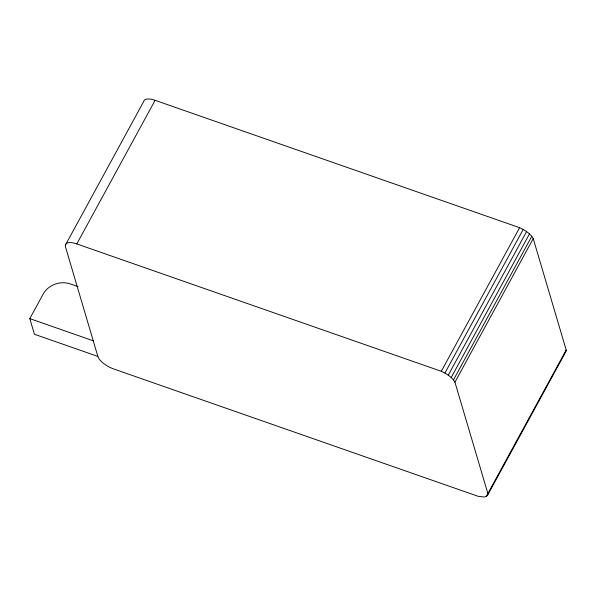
<?xml version="1.0" encoding="UTF-8"?>
<svg xmlns="http://www.w3.org/2000/svg" width="596" height="596" viewBox="0 0 596 596"><rect width="100%" height="100%" fill="white"/><g stroke="black" fill="none" stroke-linecap="round" stroke-linejoin="round"><path stroke-width="0.89" d="M487.558 495.283L487.9 493.615L454.934 382.222C451.984 377 446.598 373.752 441.293 371.301L76.802 243.928A15.332 6.213 28.6 0 0 65.523 246.997L97.856 356.415A15.34 6.213 28.6 0 0 113.761 368.984L478.067 496.282L484.175 497.012L486.284 496.446L487.558 495.283L565.857 351.67L566.2 350.001L533.234 238.601C530.284 233.386 524.897 230.13 519.6 227.687L155.109 100.314A15.332 6.213 28.6 0 0 143.688 101.521L65.389 245.135M97.856 356.415L34.419 334.252L29.8 318.622L43.225 293.999A20.45 17.321 -16.5 0 1 70.298 283.92L78.143 286.661M76.802 243.928L155.109 100.314M441.293 371.301L519.6 227.687M444.899 373.059L523.199 229.445M448.274 375.182L526.573 231.568M451.194 377.521L529.501 233.908M453.467 379.92L531.774 236.307M454.934 382.222L533.234 238.601M486.284 496.446L566.2 350.001M564.591 352.825L565.857 351.67M29.8 318.622L93.237 340.785"/></g></svg>
